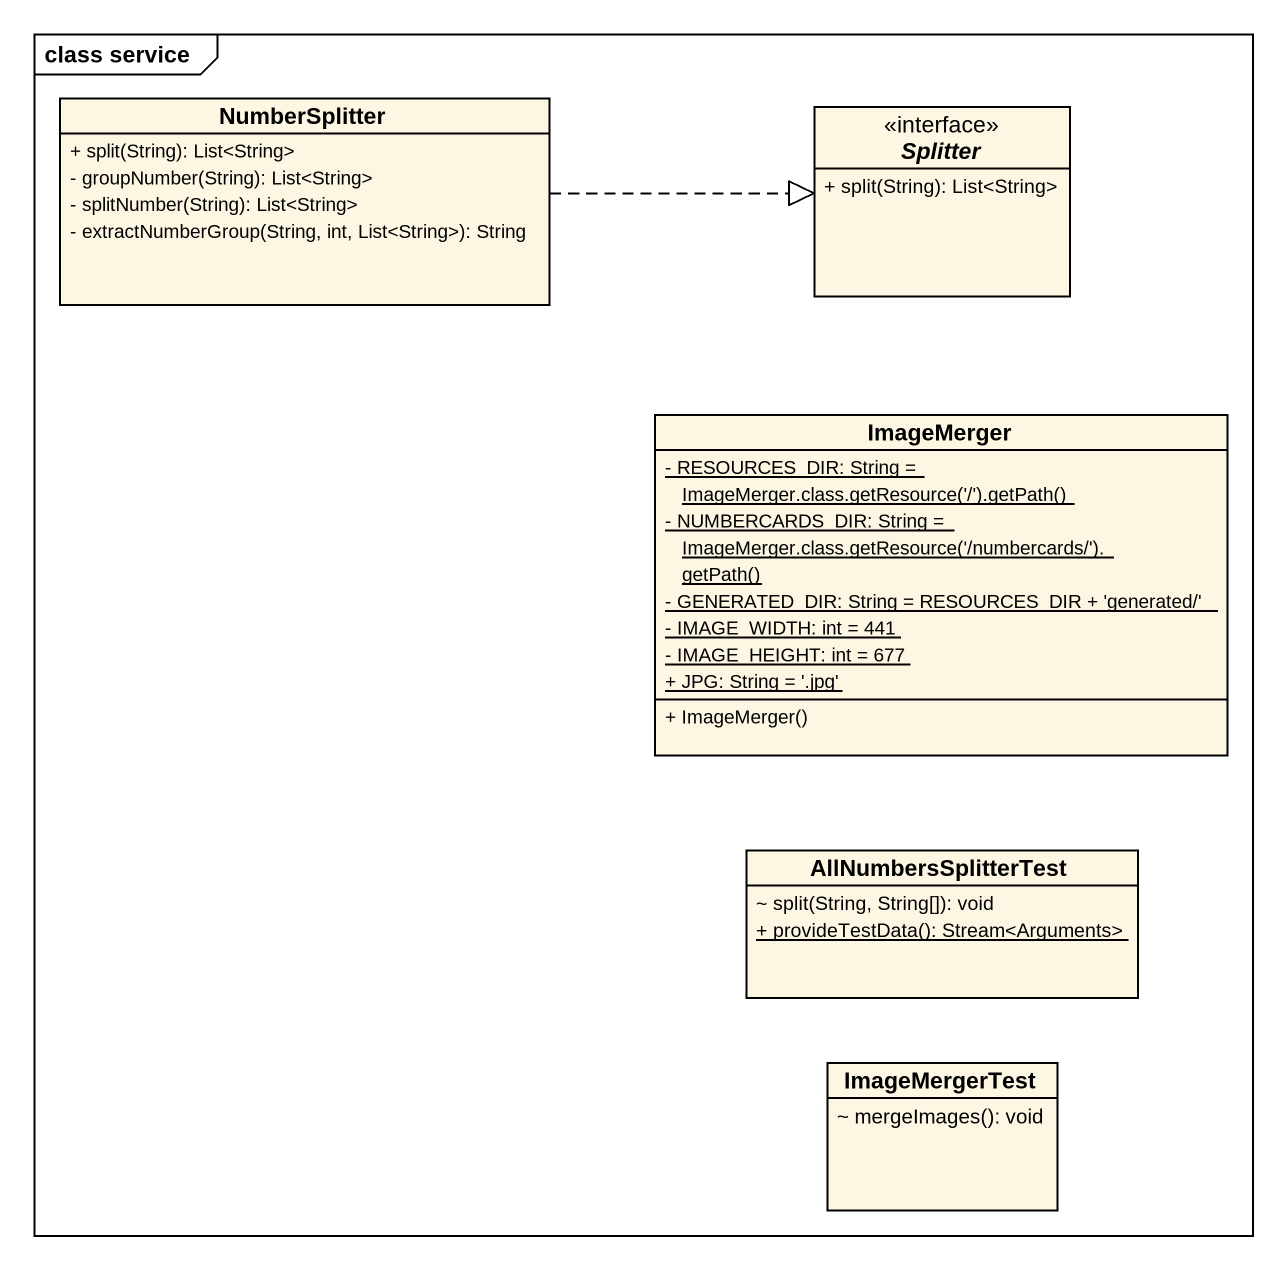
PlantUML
@startuml
mainframe class service
hide circle
hide empty members
skinparam classAttributeIconSize 0
class NumberSplitter {
  + split(String): List<String>
  - groupNumber(String): List<String>
  - splitNumber(String): List<String>
  - extractNumberGroup(String, int, List<String>): String
}
interface Splitter <<interface>> {
  + split(String): List<String>
}
class ImageMerger {
  {static} {field} - RESOURCES_DIR: String = ImageMerger.class.getResource('/').getPath()
  {static} {field} - NUMBERCARDS_DIR: String = ImageMerger.class.getResource('/numbercards/').getPath()
  {static} - GENERATED_DIR: String = RESOURCES_DIR + 'generated/'
  {static} - IMAGE_WIDTH: int = 441
  {static} - IMAGE_HEIGHT: int = 677
  {static} + JPG: String = '.jpg'
  + ImageMerger()
}
class AllNumbersSplitterTest {
  ~ split(String, String[]): void
  {static} + provideTestData(): Stream<Arguments>
}
class ImageMergerTest {
  ~ mergeImages(): void
}
NumberSplitter .right.|> Splitter
@enduml
